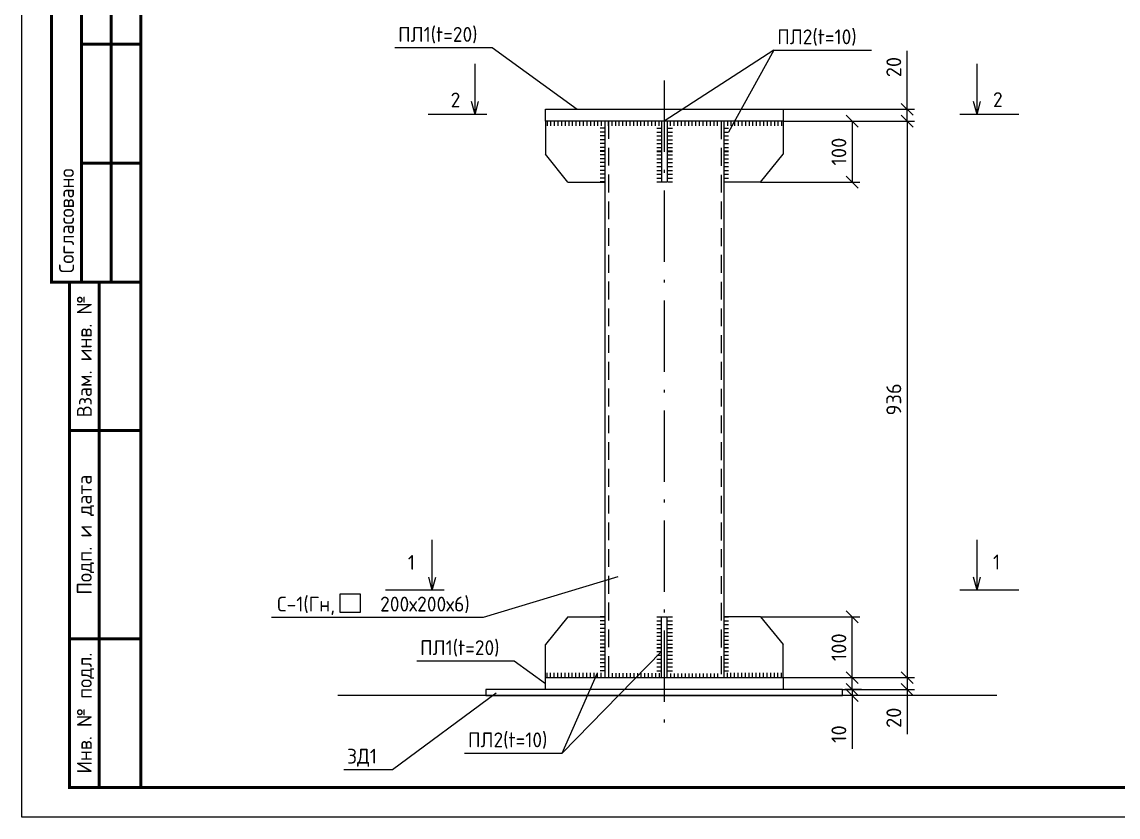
# Model space of a CAD drawing. Header units: millimetres. Extents: x 1601 to 14530, y 1157 to 3820.
# Drawn here: x 10649.1 to 10833.5, y 2828.4 to 2962.2 of the extents above; entities that cross this region are included whole.
import ezdxf
from ezdxf.enums import TextEntityAlignment as Align

# ---------------------------------------------------------------- set-up
doc = ezdxf.new("R2010")
doc.units = ezdxf.units.MM
doc.linetypes.add('ACAD_ISO10W100', pattern=[18.5, 12, -3, 0.5, -3])
doc.linetypes.add('HIDDEN', pattern=[0.375, 0.25, -0.125])
doc.layers.add('РАЗМЕР', color=7, linetype='Continuous')
doc.styles.add('-ISOCPEUR-', font='isocpeur.TTF')
doc.styles.add('GOST', font='GOST Common.ttf')
doc.styles.get("Standard").update_dxf_attribs({"font": 'GOST Common.ttf'})
doc.dimstyles.new('М 1 к 50', dxfattribs={"dimtxt": 2.5, "dimasz": 2, "dimexe": 1.25, "dimexo": 0, "dimgap": 1, "dimtad": 1, "dimdec": 0, "dimlfac": 50, "dimzin": 0, "dimdsep": 46, "dimtxsty": 'GOST', "dimblk": 'OBLIQUE', "dimcen": 0, "dimclrd": 256, "dimclre": 256, "dimclrt": 256, "dimazin": 2, "dimtfac": 1, "dimtdec": 0, "dimtmove": 0, "dimatfit": 3, "dimldrblk": 'NONE', "dimfxl": 1.25, "dimtolj": 1, "dimtzin": 0, "dimlwd": -1, "dimlwe": -1, "dimarcsym": 2})

# ---------------------------------------------------------------- blocks, each defined once
blk = doc.blocks.new('_Oblique')
at = {"color": 0, "linetype": 'ByBlock', "lineweight": -2}
blk.add_line((-0.5, -0.5), (0.5, 0.5), dxfattribs=at)
blk = doc.blocks.new('*D102')
at = {"transparency": 16777216}
for p, q in [((10798.01, 2947.5), (10798.01, 2957.35)), ((10777.15, 2947.5), (10799.26, 2947.5)), ((10798.01, 2945.5), (10798.01, 2947.5)), ((10777.15, 2945.5), (10799.26, 2945.5))]:
    blk.add_line(p, q, dxfattribs=at)
at = {"layer": 'Defpoints', "color": 0, "transparency": 16777216}
for p in [(10777.15, 2947.5), (10777.15, 2945.5), (10798.01, 2945.5)]:
    blk.add_point(p, dxfattribs=at)
at = {"transparency": 16777216, "xscale": 2, "yscale": 2, "zscale": 2}
for p, rotation in [((10798.01, 2947.5), 90), ((10798.01, 2945.5), 270)]:
    blk.add_blockref('_Oblique', p, dxfattribs=dict(at, rotation=rotation))
at = {"transparency": 16777216, "insert": (10795.76, 2954.6), "char_height": 2.5, "attachment_point": 5, "rotation": 90, "style": '-ISOCPEUR-'}
blk.add_mtext('\\A1;20', dxfattribs=at)
blk = doc.blocks.new('_None')
blk = doc.blocks.new('*D84')
at = {"transparency": 16777216}
for p, q in [((10777.15, 2945.5), (10790.02, 2945.5)), ((10788.77, 2945.5), (10788.77, 2935.26)), ((10773.35, 2935.26), (10790.02, 2935.26))]:
    blk.add_line(p, q, dxfattribs=at)
at = {"layer": 'Defpoints', "color": 0, "transparency": 16777216}
for p in [(10777.15, 2945.5), (10773.35, 2935.26), (10788.77, 2935.26)]:
    blk.add_point(p, dxfattribs=at)
at = {"transparency": 16777216, "xscale": 2, "yscale": 2, "zscale": 2}
for p, rotation in [((10788.77, 2945.5), 90), ((10788.77, 2935.26), 270)]:
    blk.add_blockref('_Oblique', p, dxfattribs=dict(at, rotation=rotation))
at = {"transparency": 16777216, "insert": (10786.52, 2940.38), "char_height": 2.5, "attachment_point": 5, "rotation": 90, "style": '-ISOCPEUR-'}
blk.add_mtext('\\A1;100', dxfattribs=at)
blk = doc.blocks.new('*D103')
at = {"transparency": 16777216}
for p, q in [((10798.01, 2851.9), (10799.26, 2851.9)), ((10798.01, 2851.9), (10798.01, 2849.9)), ((10787.15, 2849.9), (10799.26, 2849.9)), ((10798.01, 2849.9), (10798.01, 2842.4))]:
    blk.add_line(p, q, dxfattribs=at)
at = {"layer": 'Defpoints', "color": 0, "transparency": 16777216}
for p in [(10798.01, 2851.9), (10787.15, 2849.9), (10798.01, 2849.9)]:
    blk.add_point(p, dxfattribs=at)
at = {"transparency": 16777216, "xscale": 2, "yscale": 2, "zscale": 2}
for p, rotation in [((10798.01, 2851.9), 90), ((10798.01, 2849.9), 270)]:
    blk.add_blockref('_Oblique', p, dxfattribs=dict(at, rotation=rotation))
at = {"transparency": 16777216, "insert": (10795.76, 2845.15), "char_height": 2.5, "attachment_point": 5, "rotation": 90, "style": '-ISOCPEUR-'}
blk.add_mtext('\\A1;20', dxfattribs=at)
blk = doc.blocks.new('*D85')
at = {"transparency": 16777216}
for p, q in [((10788.77, 2849.9), (10788.77, 2851.9)), ((10790.3, 2849.9), (10787.52, 2849.9)), ((10790.05, 2848.9), (10787.52, 2848.9)), ((10788.77, 2849.9), (10788.77, 2848.9)), ((10788.77, 2848.9), (10788.77, 2839.9))]:
    blk.add_line(p, q, dxfattribs=at)
at = {"layer": 'Defpoints', "color": 0, "transparency": 16777216}
for p in [(10788.77, 2848.9), (10790.05, 2848.9), (10790.3, 2849.9)]:
    blk.add_point(p, dxfattribs=at)
at = {"transparency": 16777216, "xscale": 2, "yscale": 2, "zscale": 2}
for p, rotation in [((10788.77, 2849.9), 270), ((10788.77, 2848.9), 90)]:
    blk.add_blockref('_Oblique', p, dxfattribs=dict(at, rotation=rotation))
at = {"transparency": 16777216, "insert": (10786.52, 2842.4), "char_height": 2.5, "attachment_point": 5, "rotation": 90, "style": '-ISOCPEUR-'}
blk.add_mtext('\\A1;10', dxfattribs=at)
blk = doc.blocks.new('*D86')
at = {"transparency": 16777216}
for p, q in [((10798.01, 2945.5), (10799.26, 2945.5)), ((10798.01, 2945.5), (10798.01, 2851.9)), ((10790.02, 2851.9), (10799.26, 2851.9))]:
    blk.add_line(p, q, dxfattribs=at)
at = {"layer": 'Defpoints', "color": 0, "transparency": 16777216}
for p in [(10798.01, 2945.5), (10790.02, 2851.9), (10798.01, 2851.9)]:
    blk.add_point(p, dxfattribs=at)
at = {"transparency": 16777216, "xscale": 2, "yscale": 2, "zscale": 2}
for p, rotation in [((10798.01, 2945.5), 90), ((10798.01, 2851.9), 270)]:
    blk.add_blockref('_Oblique', p, dxfattribs=dict(at, rotation=rotation))
at = {"transparency": 16777216, "insert": (10795.76, 2898.7), "char_height": 2.5, "width": 4.3278, "attachment_point": 5, "rotation": 90, "style": '-ISOCPEUR-'}
blk.add_mtext('\\A1;936', dxfattribs=at)
blk = doc.blocks.new('*D87')
at = {"transparency": 16777216}
for p, q in [((10773.35, 2862.13), (10790.02, 2862.13)), ((10788.77, 2851.9), (10788.77, 2862.13)), ((10777.15, 2851.9), (10790.02, 2851.9))]:
    blk.add_line(p, q, dxfattribs=at)
at = {"layer": 'Defpoints', "color": 0, "transparency": 16777216}
for p in [(10773.35, 2862.13), (10788.77, 2862.13), (10777.15, 2851.9)]:
    blk.add_point(p, dxfattribs=at)
at = {"transparency": 16777216, "xscale": 2, "yscale": 2, "zscale": 2}
for p, rotation in [((10788.77, 2862.13), 90), ((10788.77, 2851.9), 270)]:
    blk.add_blockref('_Oblique', p, dxfattribs=dict(at, rotation=rotation))
at = {"transparency": 16777216, "insert": (10786.52, 2857.01), "char_height": 2.5, "width": 2.259, "attachment_point": 5, "rotation": 90, "style": '-ISOCPEUR-'}
blk.add_mtext('\\A1;100', dxfattribs=at)

msp = doc.modelspace()

# ---------------------------------------------------------------- linework, layer by layer
at = {"color": 18, "true_color": 0x000000}
for p, q in [((10711.8153, 2957.8764), (10728.2144, 2957.8764)), ((10728.2144, 2957.8764), (10742.5174, 2947.4963)), ((10775.5862, 2957.4686), (10757.1518, 2945.4963)), ((10775.5862, 2957.4686), (10767.9263, 2943.677)), ((10775.5862, 2957.4686), (10791.9854, 2957.4686)), ((10725.3302, 2946.6249), (10725.3302, 2955.1355)), ((10809.7735, 2946.6249), (10809.7735, 2955.1355)), ((10725.3302, 2946.6249), (10724.7434, 2948.8068)), ((10725.3302, 2946.6249), (10725.917, 2948.8068)), ((10809.7735, 2946.6249), (10809.1867, 2948.8068)), ((10809.7735, 2946.6249), (10810.3602, 2948.8068)), ((10727.3263, 2946.6249), (10717.4349, 2946.6249)), ((10757.1518, 2947.4963), (10769.6518, 2947.4963)), ((10816.7806, 2946.6249), (10806.8892, 2946.6249)), ((10737.1518, 2945.4963), (10737.1518, 2939.9383)), ((10737.4237, 2945.4963), (10737.4237, 2944.7036)), ((10738.0317, 2945.4963), (10738.0317, 2944.7036)), ((10738.6397, 2945.4963), (10738.6397, 2944.7036)), ((10739.2478, 2945.4963), (10739.2478, 2944.7036)), ((10739.8558, 2945.4963), (10739.8558, 2944.7036)), ((10740.4638, 2945.4963), (10740.4638, 2944.7036)), ((10741.0718, 2945.4963), (10741.0718, 2944.7036)), ((10741.6798, 2945.4963), (10741.6798, 2944.7036)), ((10742.2878, 2945.4963), (10742.2878, 2944.7036)), ((10742.8958, 2945.4963), (10742.8958, 2944.7036)), ((10743.5038, 2945.4963), (10743.5038, 2944.7036)), ((10744.1118, 2945.4963), (10744.1118, 2944.7036)), ((10744.7198, 2945.4963), (10744.7198, 2944.7036)), ((10745.3278, 2945.4963), (10745.3278, 2944.7036)), ((10745.9358, 2945.4963), (10745.9358, 2944.7036)), ((10746.5438, 2945.4963), (10746.5438, 2944.7036)), ((10747.1518, 2945.4963), (10747.1518, 2851.8963)), ((10747.7598, 2944.7257), (10747.7598, 2945.5184)), ((10748.3678, 2944.7257), (10748.3678, 2945.5184)), ((10748.9758, 2944.7257), (10748.9758, 2945.5184)), ((10749.5838, 2944.7257), (10749.5838, 2945.5184)), ((10750.1918, 2944.7257), (10750.1918, 2945.5184)), ((10750.7998, 2944.7257), (10750.7998, 2945.5184)), ((10751.4078, 2944.7257), (10751.4078, 2945.5184)), ((10752.0158, 2944.7257), (10752.0158, 2945.5184)), ((10752.6238, 2944.7257), (10752.6238, 2945.5184)), ((10753.2318, 2944.7257), (10753.2318, 2945.5184)), ((10753.8398, 2944.7257), (10753.8398, 2945.5184)), ((10754.4478, 2944.7257), (10754.4478, 2945.5184)), ((10755.0558, 2944.7257), (10755.0558, 2945.5184)), ((10755.6638, 2944.7257), (10755.6638, 2945.5184)), ((10756.2719, 2944.7257), (10756.2719, 2945.5184)), ((10756.6924, 2945.4963), (10756.674, 2935.2733)), ((10757.6112, 2945.4963), (10757.6112, 2935.2733)), ((10758.2192, 2944.7036), (10758.2192, 2945.4963)), ((10758.8272, 2944.7036), (10758.8272, 2945.4963)), ((10759.4352, 2944.7036), (10759.4352, 2945.4963)), ((10760.0432, 2944.7036), (10760.0432, 2945.4963)), ((10760.6512, 2944.7036), (10760.6512, 2945.4963)), ((10761.2592, 2944.7036), (10761.2592, 2945.4963)), ((10761.8672, 2944.7036), (10761.8672, 2945.4963)), ((10762.4752, 2944.7036), (10762.4752, 2945.4963)), ((10763.0832, 2944.7036), (10763.0832, 2945.4963)), ((10763.6912, 2944.7036), (10763.6912, 2945.4963)), ((10764.2993, 2944.7036), (10764.2993, 2945.4963)), ((10764.9073, 2944.7036), (10764.9073, 2945.4963)), ((10765.5153, 2944.7036), (10765.5153, 2945.4963)), ((10766.1233, 2944.7036), (10766.1233, 2945.4963)), ((10767.1518, 2945.4963), (10767.1518, 2851.8963)), ((10767.7598, 2945.4963), (10767.7598, 2944.7036)), ((10768.3678, 2945.4963), (10768.3678, 2944.7036)), ((10768.9758, 2945.4963), (10768.9758, 2944.7036)), ((10769.5838, 2945.4963), (10769.5838, 2944.7036)), ((10770.1918, 2945.4963), (10770.1918, 2944.7036)), ((10770.7998, 2945.4963), (10770.7998, 2944.7036)), ((10771.4078, 2945.4963), (10771.4078, 2944.7036)), ((10772.0158, 2945.4963), (10772.0158, 2944.7036)), ((10772.6238, 2945.4963), (10772.6238, 2944.7036)), ((10773.2318, 2945.4963), (10773.2318, 2944.7036)), ((10773.8398, 2945.4963), (10773.8398, 2944.7036)), ((10774.4478, 2945.4963), (10774.4478, 2944.7036)), ((10775.0558, 2945.4963), (10775.0558, 2944.7036)), ((10775.6638, 2945.4963), (10775.6638, 2944.7036)), ((10776.2719, 2945.4963), (10776.2719, 2944.7036)), ((10776.8799, 2945.4963), (10776.8799, 2944.7036)), ((10777.1518, 2945.4963), (10777.1518, 2939.9383)), ((10747.1518, 2944.3288), (10746.3773, 2944.3288)), ((10747.1518, 2943.677), (10746.3773, 2943.677)), ((10747.1518, 2943.0253), (10746.3773, 2943.0253)), ((10755.8994, 2944.3288), (10756.674, 2944.3288)), ((10755.8994, 2943.677), (10756.674, 2943.677)), ((10755.8994, 2943.0253), (10756.674, 2943.0253)), ((10757.7441, 2944.3288), (10758.5187, 2944.3288)), ((10757.7441, 2943.677), (10758.5187, 2943.677)), ((10757.7441, 2943.0253), (10758.5187, 2943.0253)), ((10767.1518, 2944.3288), (10767.9263, 2944.3288)), ((10767.1518, 2943.677), (10767.9263, 2943.677)), ((10767.1518, 2943.0253), (10767.9263, 2943.0253)), ((10747.1518, 2942.3735), (10746.3773, 2942.3735)), ((10747.1518, 2942.3735), (10746.3773, 2942.3735)), ((10747.1518, 2941.7217), (10746.3773, 2941.7217)), ((10747.1518, 2941.0699), (10746.3773, 2941.0699)), ((10755.8994, 2942.3735), (10756.674, 2942.3735)), ((10755.8994, 2942.3735), (10756.674, 2942.3735)), ((10755.8994, 2941.7217), (10756.674, 2941.7217)), ((10755.8994, 2941.0699), (10756.674, 2941.0699)), ((10757.7441, 2942.3735), (10758.5187, 2942.3735)), ((10757.7441, 2942.3735), (10758.5187, 2942.3735)), ((10757.7441, 2941.7217), (10758.5187, 2941.7217)), ((10757.7441, 2941.0699), (10758.5187, 2941.0699)), ((10767.1518, 2942.3735), (10767.9263, 2942.3735)), ((10767.1518, 2942.3735), (10767.9263, 2942.3735)), ((10767.1518, 2941.7217), (10767.9263, 2941.7217)), ((10767.1518, 2941.0699), (10767.9263, 2941.0699)), ((10740.9488, 2935.2619), (10737.1518, 2939.9383)), ((10747.1518, 2940.4875), (10746.3773, 2940.4875)), ((10747.1518, 2940.4182), (10746.3773, 2940.4182)), ((10747.1518, 2939.8357), (10746.3773, 2939.8357)), ((10747.1518, 2939.184), (10746.3773, 2939.184)), ((10755.8994, 2940.4875), (10756.674, 2940.4875)), ((10755.8994, 2940.4182), (10756.674, 2940.4182)), ((10755.8994, 2939.8357), (10756.674, 2939.8357)), ((10755.8994, 2939.184), (10756.674, 2939.184)), ((10757.7441, 2940.4875), (10758.5187, 2940.4875)), ((10757.7441, 2940.4182), (10758.5187, 2940.4182)), ((10757.7441, 2939.8357), (10758.5187, 2939.8357)), ((10757.7441, 2939.184), (10758.5187, 2939.184)), ((10767.1518, 2940.4875), (10767.9263, 2940.4875)), ((10767.1518, 2940.4182), (10767.9263, 2940.4182)), ((10767.1518, 2939.8357), (10767.9263, 2939.8357)), ((10767.1518, 2939.184), (10767.9263, 2939.184)), ((10773.3548, 2935.2619), (10777.1518, 2939.9383)), ((10747.1518, 2938.5322), (10746.3773, 2938.5322)), ((10747.1518, 2938.5322), (10746.3773, 2938.5322)), ((10747.1518, 2937.8804), (10746.3773, 2937.8804)), ((10747.1518, 2937.2286), (10746.3773, 2937.2286)), ((10755.8994, 2938.5322), (10756.674, 2938.5322)), ((10755.8994, 2938.5322), (10756.674, 2938.5322)), ((10755.8994, 2937.8804), (10756.674, 2937.8804)), ((10755.8994, 2937.2286), (10756.674, 2937.2286)), ((10757.7441, 2938.5322), (10758.5187, 2938.5322)), ((10757.7441, 2938.5322), (10758.5187, 2938.5322)), ((10757.7441, 2937.8804), (10758.5187, 2937.8804)), ((10757.7441, 2937.2286), (10758.5187, 2937.2286)), ((10767.1518, 2938.5322), (10767.9263, 2938.5322)), ((10767.1518, 2938.5322), (10767.9263, 2938.5322)), ((10767.1518, 2937.8804), (10767.9263, 2937.8804)), ((10767.1518, 2937.2286), (10767.9263, 2937.2286)), ((10747.1518, 2936.5769), (10746.3773, 2936.5769)), ((10747.1518, 2936.5769), (10746.3773, 2936.5769)), ((10747.1518, 2935.9251), (10746.3773, 2935.9251)), ((10755.8994, 2936.5769), (10756.674, 2936.5769)), ((10755.8994, 2936.5769), (10756.674, 2936.5769)), ((10755.8994, 2935.9251), (10756.674, 2935.9251)), ((10757.7441, 2936.5769), (10758.5187, 2936.5769)), ((10757.7441, 2936.5769), (10758.5187, 2936.5769)), ((10757.7441, 2935.9251), (10758.5187, 2935.9251)), ((10767.1518, 2936.5769), (10767.9263, 2936.5769)), ((10767.1518, 2936.5769), (10767.9263, 2936.5769)), ((10767.1518, 2935.9251), (10767.9263, 2935.9251)), ((10740.9488, 2935.2619), (10747.1518, 2935.2619)), ((10747.1518, 2935.2733), (10746.3773, 2935.2733)), ((10755.8994, 2935.2733), (10756.674, 2935.2733)), ((10757.7441, 2935.2733), (10758.5187, 2935.2733)), ((10767.1518, 2935.2733), (10767.9263, 2935.2733)), ((10773.3548, 2935.2619), (10767.1518, 2935.2619)), ((10718.128, 2866.593), (10718.128, 2875.1036)), ((10809.7735, 2866.593), (10809.7735, 2875.1036)), ((10718.128, 2866.593), (10717.5412, 2868.775)), ((10718.128, 2866.593), (10718.7148, 2868.775)), ((10726.7229, 2862.0549), (10749.4011, 2868.9334)), ((10809.7735, 2866.593), (10809.1867, 2868.775)), ((10809.7735, 2866.593), (10810.3602, 2868.775)), ((10720.1241, 2866.593), (10710.2327, 2866.593)), ((10816.7806, 2866.593), (10806.8892, 2866.593)), ((10691.1067, 2862.0549), (10726.7229, 2862.0549)), ((10740.9488, 2862.1308), (10737.1518, 2857.4544)), ((10740.9488, 2862.1308), (10747.1518, 2862.1308)), ((10747.1518, 2862.1194), (10746.3773, 2862.1194)), ((10755.8994, 2862.1194), (10756.674, 2862.1194)), ((10756.6924, 2851.8963), (10756.674, 2862.1194)), ((10757.6112, 2851.8963), (10757.6112, 2862.1194)), ((10757.7441, 2862.1194), (10758.5187, 2862.1194)), ((10773.3548, 2862.1308), (10767.1518, 2862.1308)), ((10767.1518, 2862.1194), (10767.9263, 2862.1194)), ((10773.3548, 2862.1308), (10777.1518, 2857.4544)), ((10747.1518, 2861.4676), (10746.3773, 2861.4676)), ((10747.1518, 2860.8158), (10746.3773, 2860.8158)), ((10747.1518, 2860.8158), (10746.3773, 2860.8158)), ((10747.1518, 2860.164), (10746.3773, 2860.164)), ((10755.8994, 2861.4676), (10756.674, 2861.4676)), ((10755.8994, 2860.8158), (10756.674, 2860.8158)), ((10755.8994, 2860.8158), (10756.674, 2860.8158)), ((10755.8994, 2860.164), (10756.674, 2860.164)), ((10757.7441, 2861.4676), (10758.5187, 2861.4676)), ((10757.7441, 2860.8158), (10758.5187, 2860.8158)), ((10757.7441, 2860.8158), (10758.5187, 2860.8158)), ((10757.7441, 2860.164), (10758.5187, 2860.164)), ((10767.1518, 2861.4676), (10767.9263, 2861.4676)), ((10767.1518, 2860.8158), (10767.9263, 2860.8158)), ((10767.1518, 2860.8158), (10767.9263, 2860.8158)), ((10767.1518, 2860.164), (10767.9263, 2860.164)), ((10747.1518, 2859.5123), (10746.3773, 2859.5123)), ((10747.1518, 2858.8605), (10746.3773, 2858.8605)), ((10747.1518, 2858.8605), (10746.3773, 2858.8605)), ((10747.1518, 2858.2087), (10746.3773, 2858.2087)), ((10755.8994, 2859.5123), (10756.674, 2859.5123)), ((10755.8994, 2858.8605), (10756.674, 2858.8605)), ((10755.8994, 2858.8605), (10756.674, 2858.8605)), ((10755.8994, 2858.2087), (10756.674, 2858.2087)), ((10757.7441, 2859.5123), (10758.5187, 2859.5123)), ((10757.7441, 2858.8605), (10758.5187, 2858.8605)), ((10757.7441, 2858.8605), (10758.5187, 2858.8605)), ((10757.7441, 2858.2087), (10758.5187, 2858.2087)), ((10767.1518, 2859.5123), (10767.9263, 2859.5123)), ((10767.1518, 2858.8605), (10767.9263, 2858.8605)), ((10767.1518, 2858.8605), (10767.9263, 2858.8605)), ((10767.1518, 2858.2087), (10767.9263, 2858.2087)), ((10737.1518, 2851.8963), (10737.1518, 2857.4544)), ((10739.9645, 2839.2181), (10756.674, 2856.3227)), ((10747.1518, 2857.5569), (10746.3773, 2857.5569)), ((10747.1518, 2856.9745), (10746.3773, 2856.9745)), ((10747.1518, 2856.9052), (10746.3773, 2856.9052)), ((10747.1518, 2856.3227), (10746.3773, 2856.3227)), ((10755.8994, 2857.5569), (10756.674, 2857.5569)), ((10755.8994, 2856.9745), (10756.674, 2856.9745)), ((10755.8994, 2856.9052), (10756.674, 2856.9052)), ((10755.8994, 2856.3227), (10756.674, 2856.3227)), ((10757.7441, 2857.5569), (10758.5187, 2857.5569)), ((10757.7441, 2856.9745), (10758.5187, 2856.9745)), ((10757.7441, 2856.9052), (10758.5187, 2856.9052)), ((10757.7441, 2856.3227), (10758.5187, 2856.3227)), ((10767.1518, 2857.5569), (10767.9263, 2857.5569)), ((10767.1518, 2856.9745), (10767.9263, 2856.9745)), ((10767.1518, 2856.9052), (10767.9263, 2856.9052)), ((10767.1518, 2856.3227), (10767.9263, 2856.3227)), ((10777.1518, 2851.8963), (10777.1518, 2857.4544)), ((10715.513, 2854.7208), (10731.9122, 2854.7208)), ((10731.9122, 2854.7208), (10737.1518, 2850.8963)), ((10747.1518, 2855.671), (10746.3773, 2855.671)), ((10747.1518, 2855.0192), (10746.3773, 2855.0192)), ((10747.1518, 2855.0192), (10746.3773, 2855.0192)), ((10747.1518, 2854.3674), (10746.3773, 2854.3674)), ((10755.8994, 2855.671), (10756.674, 2855.671)), ((10755.8994, 2855.0192), (10756.674, 2855.0192)), ((10755.8994, 2855.0192), (10756.674, 2855.0192)), ((10755.8994, 2854.3674), (10756.674, 2854.3674)), ((10757.7441, 2855.671), (10758.5187, 2855.671)), ((10757.7441, 2855.0192), (10758.5187, 2855.0192)), ((10757.7441, 2855.0192), (10758.5187, 2855.0192)), ((10757.7441, 2854.3674), (10758.5187, 2854.3674)), ((10767.1518, 2855.671), (10767.9263, 2855.671)), ((10767.1518, 2855.0192), (10767.9263, 2855.0192)), ((10767.1518, 2855.0192), (10767.9263, 2855.0192)), ((10767.1518, 2854.3674), (10767.9263, 2854.3674)), ((10737.4237, 2851.8963), (10737.4237, 2852.689)), ((10738.0317, 2851.8963), (10738.0317, 2852.689)), ((10738.6397, 2851.8963), (10738.6397, 2852.689)), ((10739.2478, 2851.8963), (10739.2478, 2852.689)), ((10739.8558, 2851.8963), (10739.8558, 2852.689)), ((10739.9645, 2839.2181), (10745.9358, 2852.689)), ((10740.4638, 2851.8963), (10740.4638, 2852.689)), ((10741.0718, 2851.8963), (10741.0718, 2852.689)), ((10741.6798, 2851.8963), (10741.6798, 2852.689)), ((10742.2878, 2851.8963), (10742.2878, 2852.689)), ((10742.8958, 2851.8963), (10742.8958, 2852.689)), ((10743.5038, 2851.8963), (10743.5038, 2852.689)), ((10744.1118, 2851.8963), (10744.1118, 2852.689)), ((10744.7198, 2851.8963), (10744.7198, 2852.689)), ((10745.3278, 2851.8963), (10745.3278, 2852.689)), ((10745.9358, 2851.8963), (10745.9358, 2852.689)), ((10747.1518, 2853.7156), (10746.3773, 2853.7156)), ((10747.1518, 2853.0639), (10746.3773, 2853.0639)), ((10746.5438, 2851.8963), (10746.5438, 2852.689)), ((10747.7598, 2852.667), (10747.7598, 2851.8743)), ((10748.3678, 2852.667), (10748.3678, 2851.8743)), ((10748.9758, 2852.667), (10748.9758, 2851.8743)), ((10749.5838, 2852.667), (10749.5838, 2851.8743)), ((10750.1918, 2852.667), (10750.1918, 2851.8743)), ((10750.7998, 2852.667), (10750.7998, 2851.8743)), ((10751.4078, 2852.667), (10751.4078, 2851.8743)), ((10752.0158, 2852.667), (10752.0158, 2851.8743)), ((10752.6238, 2852.667), (10752.6238, 2851.8743)), ((10753.2318, 2852.667), (10753.2318, 2851.8743)), ((10753.8398, 2852.667), (10753.8398, 2851.8743)), ((10754.4478, 2852.667), (10754.4478, 2851.8743)), ((10755.0558, 2852.667), (10755.0558, 2851.8743)), ((10755.6638, 2852.667), (10755.6638, 2851.8743)), ((10755.8994, 2853.7156), (10756.674, 2853.7156)), ((10755.8994, 2853.0639), (10756.674, 2853.0639)), ((10756.2719, 2852.667), (10756.2719, 2851.8743)), ((10757.7441, 2853.7156), (10758.5187, 2853.7156)), ((10757.7441, 2853.0639), (10758.5187, 2853.0639)), ((10758.2192, 2852.588), (10758.2192, 2851.7953)), ((10758.8272, 2852.588), (10758.8272, 2851.7953)), ((10759.4352, 2852.588), (10759.4352, 2851.7953)), ((10760.0432, 2852.588), (10760.0432, 2851.7953)), ((10760.6512, 2852.588), (10760.6512, 2851.7953)), ((10761.2592, 2852.588), (10761.2592, 2851.7953)), ((10761.8672, 2852.588), (10761.8672, 2851.7953)), ((10762.4752, 2852.588), (10762.4752, 2851.7953)), ((10763.0832, 2852.588), (10763.0832, 2851.7953)), ((10763.6912, 2852.588), (10763.6912, 2851.7953)), ((10764.2993, 2852.588), (10764.2993, 2851.7953)), ((10764.9073, 2852.588), (10764.9073, 2851.7953)), ((10765.5153, 2852.588), (10765.5153, 2851.7953)), ((10766.1233, 2852.588), (10766.1233, 2851.7953)), ((10767.1518, 2853.7156), (10767.9263, 2853.7156)), ((10767.1518, 2853.0639), (10767.9263, 2853.0639)), ((10767.7598, 2851.8963), (10767.7598, 2852.689)), ((10768.3678, 2851.8963), (10768.3678, 2852.689)), ((10768.9758, 2851.8963), (10768.9758, 2852.689)), ((10769.5838, 2851.8963), (10769.5838, 2852.689)), ((10770.1918, 2851.8963), (10770.1918, 2852.689)), ((10770.7998, 2851.8963), (10770.7998, 2852.689)), ((10771.4078, 2851.8963), (10771.4078, 2852.689)), ((10772.0158, 2851.8963), (10772.0158, 2852.689)), ((10772.6238, 2851.8963), (10772.6238, 2852.689)), ((10773.2318, 2851.8963), (10773.2318, 2852.689)), ((10773.8398, 2851.8963), (10773.8398, 2852.689)), ((10774.4478, 2851.8963), (10774.4478, 2852.689)), ((10775.0558, 2851.8963), (10775.0558, 2852.689)), ((10775.6638, 2851.8963), (10775.6638, 2852.689)), ((10776.2719, 2851.8963), (10776.2719, 2852.689)), ((10776.8799, 2851.8963), (10776.8799, 2852.689)), ((10813.1006, 2848.8963), (10702.2524, 2848.8963)), ((10711.4279, 2836.4677), (10728.8442, 2849.348)), ((10723.5654, 2839.2181), (10739.9645, 2839.2181)), ((10703.2283, 2836.4677), (10711.4279, 2836.4677))]:
    msp.add_line(p, q, dxfattribs=at)
at = {"color": 18, "linetype": 'ACAD_ISO10W100', "true_color": 0x000000}
msp.add_line((10757.1518, 2952.3386), (10757.1518, 2842.4215), dxfattribs=at)
at = {"color": 18, "linetype": 'HIDDEN', "ltscale": 12, "true_color": 0x000000}
for p, q in [((10747.7598, 2945.5184), (10747.7598, 2851.8963)), ((10766.7313, 2945.4963), (10766.7313, 2851.8963))]:
    msp.add_line(p, q, dxfattribs=at)
for p, q in [((10756.674, 2935.2733), (10757.6112, 2935.2733)), ((10756.674, 2862.1194), (10757.6112, 2862.1194))]:
    msp.add_line(p, q)
msp.add_lwpolyline([(10649.0991, 3248.4461), (11243.0991, 3248.4461), (11243.0991, 2828.4461), (10649.0991, 2828.4461)], close=True)
at = {"const_width": 0.5}
msp.add_lwpolyline([(10669.0991, 3243.4461), (11238.0991, 3243.4461), (11238.0991, 2833.4461), (10669.0991, 2833.4461)], close=True, dxfattribs=at)
for points in [[(10669.0991, 2918.4461), (10654.0991, 2918.4461), (10654.0991, 2983.4461), (10669.0991, 2983.4461)], [(10659.0991, 2983.4461), (10659.0991, 2918.4461)], [(10664.0991, 2983.4461), (10664.0991, 2918.4461)], [(10659.0991, 2958.4461), (10669.0991, 2958.4461)], [(10659.0991, 2938.4461), (10669.0991, 2938.4461)], [(10669.0991, 2833.4461), (10657.0991, 2833.4461), (10657.0991, 2918.4461), (10669.0991, 2918.4461)], [(10662.0991, 2918.4461), (10662.0991, 2833.4461)], [(10657.0991, 2893.4461), (10669.0991, 2893.4461)], [(10657.0991, 2858.4461), (10669.0991, 2858.4461)]]:
    msp.add_lwpolyline(points, dxfattribs=at)
at = {"color": 18, "true_color": 0x000000}
for points in [[(10777.1518, 2945.4963), (10737.1518, 2945.4963), (10737.1518, 2947.4963), (10777.1518, 2947.4963)], [(10702.6082, 2866.0193), (10705.9847, 2866.0193), (10705.9847, 2862.8796), (10702.6082, 2862.8796)], [(10737.1518, 2851.8963), (10777.1518, 2851.8963), (10777.1518, 2849.8963), (10737.1518, 2849.8963)], [(10787.1518, 2849.8963), (10727.1518, 2849.8963), (10727.1518, 2848.8963), (10787.1518, 2848.8963)]]:
    msp.add_lwpolyline(points, close=True, dxfattribs=at)

# ---------------------------------------------------------------- texts
at = {"style": 'GOST'}
msp.add_text('Согласовано', height=2.5, rotation=90, dxfattribs=at).set_placement((10656.5991, 2919.9461), align=Align.MIDDLE_LEFT)
for s, p in [('Взам. инв. №', (10659.5991, 2905.9461)), ('Подп. и дата', (10659.5991, 2875.9461)), ('Инв. № подл.', (10659.5991, 2845.9461))]:
    msp.add_text(s, height=2.5, rotation=90, dxfattribs=at).set_placement(p, align=Align.MIDDLE_CENTER)
at = {"layer": 'РАЗМЕР', "color": 18, "true_color": 0x000000}
for s, p in [('ПЛ1(t=20)', (10712.3796, 2958.8441)), ('ПЛ2(t=10)', (10776.1505, 2958.4364)), ('2', (10721.2175, 2947.8133)), ('2', (10812.4403, 2947.8722)), ('1', (10714.0153, 2870.0315)), ('1', (10812.4403, 2870.0904)), ('С-1(Гн,     200х200х6)', (10692.0225, 2863.0226)), ('ПЛ1(t=20)', (10716.0773, 2855.6886)), ('ПЛ2(t=10)', (10724.1297, 2840.1858)), ('ЗД1', (10703.7926, 2837.4354))]:
    msp.add_text(s, height=2.5, dxfattribs=at).set_placement(p)

# ---------------------------------------------------------------- dimensions: what is measured, and where the dimension line sits
at = {"color": 18, "true_color": 0x000000}
dim = msp.add_linear_dim(base=(10798.0108, 2945.4963), p1=(10777.1518, 2947.4963), p2=(10777.1518, 2945.4963), angle=90, text='20', dimstyle='М 1 к 50', override={"dimtxsty": '-ISOCPEUR-'}, dxfattribs=at)
dim.commit()
dim.dimension.update_dxf_attribs({"geometry": '*D102', "text_midpoint": (10798.0108, 2954.5963), "dimtype": 160})
for base, p1, p2, text, picture, middle in [((10788.7677, 2935.2619), (10777.1518, 2945.4963), (10773.3548, 2935.2619), '100', '*D84', (10786.5177, 2940.3791)), ((10798.0108, 2851.8963), (10798.0108, 2945.4963), (10790.0177, 2851.8963), '936', '*D86', (10795.7608, 2898.6963)), ((10788.7677, 2862.1308), (10777.1518, 2851.8963), (10773.3548, 2862.1308), '100', '*D87', (10786.5177, 2857.0136)), ((10798.0108, 2849.8963), (10798.0108, 2851.8963), (10787.1518, 2849.8963), '20', '*D103', (10795.7608, 2845.1463)), ((10788.7677, 2848.8963), (10790.2958, 2849.8963), (10790.0458, 2848.8963), '10', '*D85', (10786.5177, 2842.3963))]:
    dim = msp.add_linear_dim(base=base, p1=p1, p2=p2, angle=90, text=text, dimstyle='М 1 к 50', override={"dimtxsty": '-ISOCPEUR-'}, dxfattribs=at)
    dim.commit()
    dim.dimension.update_dxf_attribs({"geometry": picture, "text_midpoint": middle})

doc.saveas('drawing.dxf')
